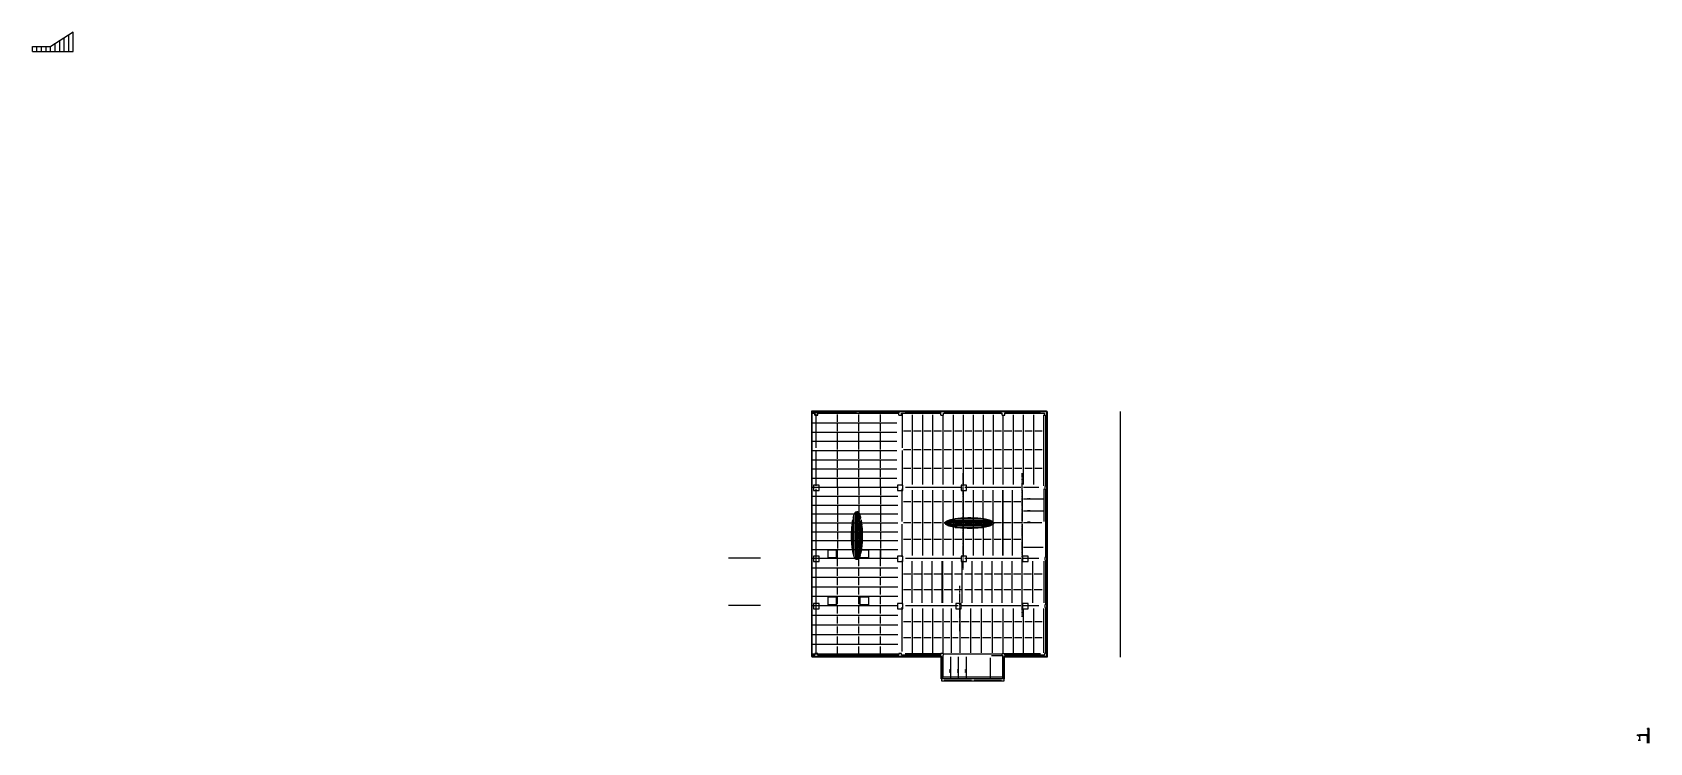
# Model space of a CAD drawing. Header units: millimetres. Extents: x -88109 to 92313, y -36737 to 42578.
import ezdxf

# ---------------------------------------------------------------- set-up
doc = ezdxf.new("R2010")
doc.units = ezdxf.units.MM
doc.linetypes.add('CENTER', pattern=[2, 1.25, -0.25, 0.25, -0.25])
for name, color, linetype in [('Arch_Section_Wall', 131, 'Continuous'), ('Center', 251, 'CENTER'), ('L1', 1, 'Continuous'), ('Layer2', 11, 'Continuous'), ('Loading', 2, 'Continuous'), ('Section_Sheathing', 150, 'Continuous'), ('Struc_Plan_Center', 134, 'CENTER'), ('Struc_Plan_Dim', 2, 'Continuous'), ('Struc_Plan_Ext', 150, 'Continuous'), ('Struc_Plan_GB_PL', 71, 'Continuous'), ('Struc_Plan_OWSJ', 71, 'Continuous'), ('Struc_Plan_StBm', 101, 'Continuous'), ('Struc_Plan_StDeck', 131, 'Continuous'), ('Struc_Section_Steel', 11, 'Continuous'), ('Struc_Steel_Joist', 21, 'Continuous'), ('Struc_Steel_Plan_Skylights', 152, 'Continuous'), ('TEXT', 4, 'Continuous')]:
    doc.layers.add(name, color=color, linetype=linetype)

msp = doc.modelspace()

# ---------------------------------------------------------------- hatches: boundary and pattern name
at = {"layer": 'Arch_Section_Wall'}
h = msp.add_hatch(dxfattribs=at)
h.set_pattern_fill('INSUL', color=256, scale=254, style=0)
h.set_pattern_definition([(0, (24498.56, -90664.7), (0, 95.25), []), (0, (24498.56, -90632.95), (0, 95.25), [31.75, -31.75]), (0, (24498.56, -90601.2), (0, 95.25), [31.75, -31.75])])
h.paths.add_polyline_path([(92239, -35233), (92175, -35233), (92175, -36727), (92239, -36727)])
at = {"layer": 'Struc_Section_Steel', "ltscale": 2}
h = msp.add_hatch(dxfattribs=at)
h.set_pattern_fill('STEEL', color=256, scale=127, style=0)
h.set_pattern_definition([(135, (94750.19, -35533.872), (11.22532, 11.22532), []), (135, (94750.19, -35525.934), (11.22532, 11.22532), [])])
h.paths.add_polyline_path([(92013, -35955), (92013, -35947), (92159, -35947), (92159, -35955), (92096, -35955, 0.4142136), (92090, -35961), (92090, -36183, 0.4142136), (92096, -36190), (92159, -36190), (92159, -36197), (92013, -36197), (92013, -36190), (92077, -36190, 0.4142136), (92083, -36183), (92083, -35961, 0.4142136), (92077, -35955)])
at = {"layer": 'TEXT'}
h = msp.add_hatch(dxfattribs=at)
h.set_pattern_fill('STEEL', color=256, scale=203.2, style=0)
h.set_pattern_definition([(45, (-59494.41, -58866.35), (-17.9605122, 17.9605122), []), (45, (-59494.41, -58853.65), (-17.9605122, 17.9605122), [])])
h.paths.add_polyline_path([(91235, -35950, -0.4142136), (91232, -35953), (91178, -35953), (91178, -36007, -0.4142136), (91175, -36010), (91169, -36010, -0.4142136), (91166, -36007), (91166, -35953), (91112, -35953, -0.4142136), (91108, -35950), (91108, -35947), (91235, -35947)])
h.paths.add_polyline_path([(91235, -36447), (91108, -36447), (91108, -36443, -0.4142136), (91112, -36440), (91166, -36440), (91166, -36386, -0.4142136), (91169, -36383), (91175, -36383, -0.4142136), (91178, -36386), (91178, -36440), (91232, -36440, -0.4142136), (91235, -36443)])

# ---------------------------------------------------------------- linework, layer by layer
at = {"layer": 'Arch_Section_Wall'}
for p, q in [((92093, -35846), (91176, -35871)), ((92086, -35233), (92050, -35269)), ((92074, -35947), (92074, -35890)), ((92074, -35947), (92163, -35909)), ((92163, -35947), (92074, -35909)), ((92277, -35144), (92086, -35159)), ((92086, -35233), (92086, -35159)), ((92093, -35171), (92093, -35846)), ((92239, -35159), (92099, -35170)), ((92099, -35195), (92239, -35159)), ((92239, -35195), (92099, -35170)), ((92099, -35233), (92239, -35195)), ((92239, -35233), (92099, -35195)), ((92099, -35233), (92099, -35909)), ((92112, -35233), (92112, -35909)), ((92112, -35272), (92163, -35233)), ((92163, -35272), (92112, -35233)), ((92112, -35870), (92163, -35909)), ((92163, -35870), (92112, -35909)), ((92163, -35909), (92163, -35233)), ((92163, -35947), (92163, -35233)), ((92163, -36727), (92163, -35947)), ((92175, -36727), (92175, -35233)), ((92239, -36727), (92239, -35159)), ((92264, -36727), (92264, -35159)), ((92277, -35296), (92277, -35144)), ((92277, -35296), (92313, -35332)), ((91998, -36729), (92112, -36729)), ((92023, -36236), (92163, -36197)), ((92163, -36236), (92023, -36197)), ((92024, -36197), (92023, -36197)), ((92023, -36236), (92023, -36729)), ((92112, -36729), (92122, -36720)), ((92122, -36720), (92135, -36737)), ((92135, -36737), (92146, -36727)), ((92146, -36727), (92278, -36727))]:
    msp.add_line(p, q, dxfattribs=at)
for points in [[(92074, -35947), (92163, -35947), (92163, -35909), (92074, -35909)], [(92099, -35233), (92239, -35233), (92239, -35195), (92099, -35195)], [(92023, -36236), (92163, -36236), (92163, -36197), (92023, -36197)]]:
    msp.add_lwpolyline(points, close=True, dxfattribs=at)
msp.add_lwpolyline([(92099, -35170), (92099, -35195), (92239, -35195), (92239, -35159)], dxfattribs=at)
at = {"layer": 'Center'}
for centre, major_axis in [((3879, -13613), (0, 2706)), ((16423, -12210), (2706, 0))]:
    msp.add_ellipse(centre, major_axis=major_axis, ratio=0.2209169, dxfattribs=at)
at = {"layer": 'L1'}
for p, q in [((90914, -35905), (90908, -35914)), ((90908, -35914), (90924, -35922)), ((90924, -35922), (90911, -35936)), ((90911, -35936), (90911, -35975)), ((90914, -35869), (90914, -35905))]:
    msp.add_line(p, q, dxfattribs=at)
at = {"layer": 'Layer2'}
for p, q in [((1694, -922), (1694, -91)), ((1694, -1951), (1694, -1119)), ((4100, -922), (4100, -91)), ((4100, -1951), (4100, -1119)), ((6507, -922), (6507, -91)), ((6507, -1951), (6507, -1119)), ((1694, -2980), (1694, -2148)), ((1694, -4008), (1694, -3177)), ((4100, -2980), (4100, -2148)), ((4100, -4008), (4100, -3177)), ((6507, -2980), (6507, -2148)), ((6507, -4008), (6507, -3177)), ((9898, -1938), (9066, -1938)), ((11035, -1938), (10203, -1938)), ((12171, -1938), (11339, -1938)), ((13308, -1938), (12476, -1938)), ((14444, -1938), (13613, -1938)), ((15587, -1938), (14756, -1938)), ((16699, -1938), (15899, -1938)), ((17804, -1938), (17004, -1938)), ((18909, -1938), (18108, -1938)), ((20013, -1938), (19213, -1938)), ((21150, -1938), (20318, -1938)), ((22287, -1938), (21455, -1938)), ((23423, -1938), (22592, -1938)), ((24560, -1938), (23728, -1938)), ((1694, -5037), (1694, -4205)), ((1694, -6066), (1694, -5234)), ((4100, -5037), (4100, -4205)), ((4100, -6066), (4100, -5234)), ((6507, -5037), (6507, -4205)), ((6507, -6066), (6507, -5234)), ((9898, -4034), (9066, -4034)), ((11035, -4034), (10203, -4034)), ((12171, -4034), (11339, -4034)), ((13308, -4034), (12476, -4034)), ((14444, -4034), (13613, -4034)), ((15587, -4034), (14756, -4034)), ((16699, -4034), (15899, -4034)), ((17804, -4034), (17004, -4034)), ((18909, -4034), (18108, -4034)), ((20013, -4034), (19213, -4034)), ((21150, -4034), (20318, -4034)), ((22287, -4034), (21455, -4034)), ((23423, -4034), (22592, -4034)), ((24560, -4034), (23728, -4034)), ((1694, -7094), (1694, -6263)), ((4100, -7094), (4100, -6263)), ((6507, -7094), (6507, -6263)), ((9898, -6129), (9066, -6129)), ((11035, -6129), (10203, -6129)), ((12171, -6129), (11339, -6129)), ((13308, -6129), (12476, -6129)), ((14444, -6129), (13613, -6129)), ((15587, -6129), (14756, -6129)), ((16699, -6129), (15899, -6129)), ((17804, -6129), (17004, -6129)), ((18909, -6129), (18108, -6129)), ((20013, -6129), (19213, -6129)), ((21150, -6129), (20318, -6129)), ((22287, -6129), (21455, -6129)), ((23423, -6129), (22592, -6129)), ((24560, -6129), (23728, -6129)), ((1694, -8123), (1694, -7291)), ((1694, -8326), (1694, -9114)), ((4100, -8123), (4100, -7291)), ((4100, -8326), (4100, -9114)), ((6507, -8123), (6507, -7291)), ((6507, -8326), (6507, -9114)), ((1694, -9317), (1694, -10104)), ((1694, -10308), (1694, -11095)), ((4100, -9317), (4100, -10104)), ((4100, -10308), (4100, -11095)), ((6507, -9317), (6507, -10104)), ((6507, -10308), (6507, -11095)), ((9898, -9863), (9066, -9863)), ((11035, -9863), (10203, -9863)), ((12171, -9863), (11339, -9863)), ((13308, -9863), (12476, -9863)), ((14444, -9863), (13613, -9863)), ((15587, -9863), (14756, -9863)), ((16699, -9863), (15899, -9863)), ((17804, -9863), (17004, -9863)), ((18883, -9863), (18083, -9863)), ((19975, -9863), (19175, -9863)), ((21068, -9863), (20267, -9863)), ((22160, -9863), (21360, -9863)), ((1694, -11298), (1694, -12086)), ((1694, -12289), (1694, -13076)), ((4100, -11298), (4100, -12086)), ((4100, -12289), (4100, -13076)), ((6507, -11298), (6507, -12086)), ((6507, -12289), (6507, -13076)), ((9898, -12187), (9066, -12187)), ((11035, -12187), (10203, -12187)), ((12171, -12187), (11339, -12187)), ((13308, -12187), (12476, -12187)), ((14444, -12187), (13613, -12187)), ((15587, -12187), (14756, -12187)), ((16730, -12187), (15899, -12187)), ((17835, -12187), (17004, -12187)), ((18915, -12187), (18083, -12187)), ((20007, -12187), (19175, -12187)), ((21099, -12187), (20267, -12187)), ((22191, -12187), (21360, -12187)), ((1694, -13279), (1694, -14067)), ((1694, -14270), (1694, -15057)), ((4100, -13279), (4100, -14067)), ((4100, -14270), (4100, -15057)), ((6507, -13279), (6507, -14067)), ((6507, -14270), (6507, -15057)), ((9898, -14054), (9066, -14054)), ((11035, -14054), (10203, -14054)), ((12171, -14054), (11339, -14054)), ((13308, -14054), (12476, -14054)), ((14444, -14054), (13613, -14054)), ((15587, -14054), (14756, -14054)), ((16686, -14054), (15899, -14054)), ((17791, -14054), (17004, -14054)), ((18870, -14054), (18083, -14054)), ((19963, -14054), (19175, -14054)), ((21055, -14054), (20267, -14054)), ((22147, -14054), (21360, -14054)), ((1694, -16048), (1694, -15261)), ((4100, -15261), (4100, -16048)), ((4100, -16048), (4100, -15261)), ((6507, -15261), (6507, -16048)), ((6507, -16048), (6507, -15261)), ((1694, -17039), (1694, -16251)), ((1694, -18095), (1694, -17308)), ((4100, -17039), (4100, -16251)), ((4100, -18095), (4100, -17308)), ((6507, -17039), (6507, -16251)), ((6507, -18095), (6507, -17308)), ((9898, -17911), (9066, -17911)), ((11035, -17911), (10203, -17911)), ((12171, -17911), (11339, -17911)), ((13308, -17911), (12476, -17911)), ((14444, -17911), (13613, -17911)), ((15587, -17911), (14756, -17911)), ((16686, -17911), (15899, -17911)), ((17778, -17911), (16991, -17911)), ((18896, -17911), (18108, -17911)), ((19963, -17911), (19175, -17911)), ((21055, -17911), (20267, -17911)), ((22147, -17911), (21360, -17911)), ((23354, -17911), (22452, -17911)), ((24560, -17911), (23658, -17911)), ((1694, -19152), (1694, -18364)), ((1694, -20208), (1694, -19421)), ((4100, -19152), (4100, -18364)), ((4100, -20208), (4100, -19421)), ((6507, -19152), (6507, -18364)), ((6507, -20208), (6507, -19421)), ((9898, -19672), (9066, -19672)), ((11035, -19672), (10203, -19672)), ((12171, -19672), (11339, -19672)), ((13308, -19672), (12476, -19672)), ((14444, -19672), (13613, -19672)), ((15587, -19672), (14756, -19672)), ((16686, -19672), (15899, -19672)), ((17778, -19672), (16991, -19672)), ((18896, -19672), (18108, -19672)), ((19963, -19672), (19175, -19672)), ((21055, -19672), (20267, -19672)), ((22147, -19672), (21360, -19672)), ((23354, -19672), (22452, -19672)), ((24560, -19672), (23658, -19672)), ((1694, -21265), (1694, -20478)), ((1694, -22322), (1694, -21534)), ((4100, -21265), (4100, -20478)), ((4100, -22322), (4100, -21534)), ((6507, -21265), (6507, -20478)), ((6507, -22322), (6507, -21534)), ((1694, -23434), (1694, -22647)), ((4100, -23434), (4100, -22647)), ((6507, -23434), (6507, -22647)), ((9898, -23228), (9066, -23228)), ((11035, -23228), (10203, -23228)), ((12171, -23228), (11339, -23228)), ((13308, -23228), (12476, -23228)), ((14248, -23228), (13613, -23228)), ((15187, -23228), (14552, -23228)), ((16394, -23228), (15492, -23228)), ((17600, -23228), (16699, -23228)), ((18807, -23228), (17905, -23228)), ((20013, -23228), (19112, -23228)), ((21150, -23228), (20318, -23228)), ((22287, -23228), (21455, -23228)), ((23423, -23228), (22592, -23228)), ((24560, -23228), (23728, -23228)), ((1694, -24546), (1694, -23759)), ((1694, -25659), (1694, -24871)), ((4100, -24546), (4100, -23759)), ((4100, -25659), (4100, -24871)), ((6507, -24546), (6507, -23759)), ((6507, -25659), (6507, -24871)), ((9898, -25023), (9066, -25023)), ((11035, -25023), (10203, -25023)), ((12171, -25023), (11339, -25023)), ((13308, -25023), (12476, -25023)), ((14248, -25023), (13613, -25023)), ((15187, -25023), (14552, -25023)), ((16394, -25023), (15492, -25023)), ((17600, -25023), (16699, -25023)), ((18807, -25023), (17905, -25023)), ((20013, -25023), (19112, -25023)), ((21150, -25023), (20318, -25023)), ((22287, -25023), (21455, -25023)), ((23423, -25023), (22592, -25023)), ((24560, -25023), (23728, -25023)), ((1694, -26771), (1694, -25984)), ((4100, -26771), (4100, -25984)), ((6507, -26771), (6507, -25984))]:
    msp.add_line(p, q, dxfattribs=at)
at = {"layer": 'Loading'}
for p, q in [((-83537, 42578), (-86061, 40977)), ((-85061, 40451), (-85061, 41611)), ((-84553, 40451), (-84553, 41934)), ((-84045, 40451), (-84045, 42256)), ((-83537, 40451), (-83537, 42578)), ((-88109, 40977), (-86061, 40977)), ((-88109, 40451), (-88109, 40977)), ((-88109, 40451), (-83537, 40451)), ((-87601, 40451), (-87601, 40977)), ((-87093, 40451), (-87093, 40977)), ((-86585, 40451), (-86585, 40977)), ((-86077, 40451), (-86077, 40977)), ((-85569, 40451), (-85569, 41289))]:
    msp.add_line(p, q, dxfattribs=at)
at = {"layer": 'Section_Sheathing', "ltscale": 2}
for p, q in [((92163, -35947), (90911, -35947)), ((92074, -35890), (90914, -35890)), ((92074, -35928), (90919, -35928)), ((92163, -35272), (92112, -35272)), ((92163, -35870), (92112, -35870))]:
    msp.add_line(p, q, dxfattribs=at)
at = {"layer": 'Struc_Plan_Center', "ltscale": 25}
for p, q in [((15746, -17389), (15746, -6637)), ((22299, -22692), (22299, -6637)), ((15340, -24298), (15340, -19231))]:
    msp.add_line(p, q, dxfattribs=at)
at = {"layer": 'Struc_Plan_Dim', "ltscale": 2.4}
msp.add_line((92137, -35870), (92137, -35272), dxfattribs=at)
at = {"layer": 'Struc_Plan_Ext'}
for p, q in [((-1170, 310), (25043, 310)), ((-1170, -27122), (-1170, 310)), ((25043, 310), (25043, -27122)), ((33264, -27184), (33264, 248)), ((13359, -27122), (-1170, -27122)), ((13359, -29866), (13359, -27122)), ((25043, -27122), (20267, -27122)), ((20267, -27122), (20267, -29866)), ((20267, -29866), (13359, -29866))]:
    msp.add_line(p, q, dxfattribs=at)
at = {"layer": 'Struc_Plan_GB_PL'}
for p, q in [((-1105, 248), (25108, 248)), ((-1105, -27184), (-1105, 248)), ((-1105, 45), (-800, 45)), ((-800, -159), (-800, 45)), ((-495, -159), (-495, 45)), ((-495, 45), (8541, 45)), ((8541, -159), (8541, 45)), ((8846, -159), (8846, 45)), ((8846, 45), (13221, 45)), ((13221, -159), (13221, 45)), ((13525, -159), (13525, 45)), ((13525, 45), (20079, 45)), ((20079, -159), (20079, 45)), ((20383, -159), (20383, 45)), ((20383, 45), (24803, 45)), ((24803, 45), (24803, -159)), ((25108, 248), (25108, -27184)), ((-800, -159), (-495, -159)), ((8541, -159), (8846, -159)), ((13221, -159), (13525, -159)), ((20079, -159), (20383, -159)), ((24803, -159), (24905, -159)), ((24905, -159), (24905, -8134)), ((24905, -8134), (24854, -8134)), ((24854, -8134), (24854, -8439)), ((24905, -8439), (24854, -8439)), ((24905, -8439), (24905, -16059)), ((24905, -16059), (24854, -16059)), ((24854, -16059), (24854, -16364)), ((24905, -16364), (24854, -16364)), ((24905, -16364), (24905, -21342)), ((24905, -21342), (24854, -21342)), ((24854, -21342), (24854, -21647)), ((24905, -21647), (24854, -21647)), ((24905, -21647), (24905, -26778)), ((-800, -26981), (-1105, -26981)), ((-800, -26981), (-800, -26778)), ((-495, -26778), (-800, -26778)), ((-495, -26981), (-495, -26778)), ((8541, -26981), (-495, -26981)), ((8541, -26981), (8541, -26778)), ((8846, -26778), (8541, -26778)), ((8846, -26981), (8846, -26778)), ((13221, -26981), (8846, -26981)), ((13221, -26981), (13221, -26778)), ((13525, -26778), (13221, -26778)), ((13525, -26981), (13494, -26981)), ((13494, -29419), (13494, -26981)), ((13525, -26981), (13525, -26778)), ((20079, -26981), (20079, -26778)), ((20079, -26778), (20383, -26778)), ((20079, -26981), (20110, -26981)), ((20110, -26981), (20110, -29419)), ((20383, -26981), (20383, -26778)), ((24803, -26981), (20383, -26981)), ((24803, -26778), (24803, -26981)), ((24905, -26778), (24803, -26778)), ((13291, -27184), (-1105, -27184)), ((13291, -29623), (13291, -27184)), ((25108, -27184), (20314, -27184)), ((20314, -27184), (20314, -29623)), ((20314, -29623), (13291, -29623)), ((20110, -29419), (13494, -29419))]:
    msp.add_line(p, q, dxfattribs=at)
for points in [[(-953, -8591), (-343, -8591), (-343, -7982), (-953, -7982)], [(8388, -8591), (8998, -8591), (8998, -7982), (8388, -7982)], [(15507, -8591), (16116, -8591), (16116, -7982), (15507, -7982)], [(-953, -16516), (-343, -16516), (-343, -15907), (-953, -15907)], [(8388, -16516), (8998, -16516), (8998, -15907), (8388, -15907)], [(15507, -16516), (16116, -16516), (16116, -15907), (15507, -15907)], [(22365, -16516), (22974, -16516), (22974, -15907), (22365, -15907)], [(-953, -21799), (-343, -21799), (-343, -21190), (-953, -21190)], [(8388, -21799), (8998, -21799), (8998, -21190), (8388, -21190)], [(14897, -21799), (15507, -21799), (15507, -21190), (14897, -21190)], [(22365, -21799), (22974, -21799), (22974, -21190), (22365, -21190)]]:
    msp.add_lwpolyline(points, close=True, dxfattribs=at)
at = {"layer": 'Struc_Plan_OWSJ'}
for p, q in [((-1170, -1024), (8329, -1024)), ((10050, -123), (10050, -7920)), ((11187, -123), (11187, -7920)), ((12324, -123), (12324, -7920)), ((13460, -123), (13460, -7920)), ((13460, -123), (13460, -7920)), ((14603, -123), (14603, -7920)), ((15746, -123), (15746, -7920)), ((16851, -123), (16851, -7920)), ((17956, -123), (17956, -7920)), ((19061, -123), (19061, -7920)), ((20166, -123), (20166, -7920)), ((20166, -123), (20166, -7920)), ((21302, -123), (21302, -7920)), ((22439, -123), (22439, -7920)), ((23576, -123), (23576, -7920)), ((-1170, -2053), (8329, -2053)), ((-1170, -3081), (8329, -3081)), ((-1170, -4110), (8329, -4110)), ((-1170, -5139), (8329, -5139)), ((-1170, -6167), (8329, -6167)), ((-1170, -7196), (8329, -7196)), ((-1170, -8225), (8329, -8225)), ((-1170, -8225), (8329, -8225)), ((10050, -8530), (10050, -15845)), ((11187, -8530), (11187, -15845)), ((12324, -8530), (12324, -15845)), ((13460, -8530), (13460, -15845)), ((13460, -8530), (13460, -15845)), ((14603, -8530), (14603, -11768)), ((15746, -8530), (15746, -11653)), ((16851, -8530), (16851, -11613)), ((17931, -8530), (17931, -11686)), ((19023, -8530), (19023, -15845)), ((20115, -8530), (20115, -15845)), ((20166, -8530), (20166, -15845)), ((21207, -8530), (21207, -15845)), ((-1170, -9215), (8431, -9215)), ((-1170, -10206), (8431, -10206)), ((24668, -9557), (22452, -9557)), ((22936, -9428), (22936, -9530)), ((23139, -9530), (22936, -9530)), ((22936, -10760), (22936, -10862)), ((23139, -9428), (23139, -9530)), ((23139, -10760), (23139, -10862)), ((-1170, -11197), (3563, -11197)), ((-1170, -12187), (3354, -12187)), ((4194, -11197), (8431, -11197)), ((4403, -12187), (8431, -12187)), ((24668, -10888), (22452, -10888)), ((24509, -12187), (22452, -12187)), ((22931, -12026), (22931, -12128)), ((23135, -12128), (22931, -12128)), ((23139, -10862), (22936, -10862)), ((23135, -12026), (23135, -12128)), ((-1170, -13178), (3285, -13178)), ((-1170, -14168), (3301, -14168)), ((4456, -14168), (8431, -14168)), ((4473, -13178), (8431, -13178)), ((14603, -12652), (14603, -15845)), ((15746, -12774), (15746, -15845)), ((16838, -12807), (16838, -15845)), ((17956, -12734), (17956, -15845)), ((-1170, -15159), (3414, -15159)), ((-1170, -16150), (8329, -16150)), ((-1170, -16150), (8431, -16150)), ((4343, -15159), (8431, -15159)), ((-1170, -17206), (8431, -17206)), ((10029, -21128), (10029, -16454)), ((11145, -21128), (11145, -16454)), ((12260, -21128), (12260, -16454)), ((13376, -21128), (13376, -16454)), ((13460, -21128), (13460, -16454)), ((14491, -21128), (14491, -16454)), ((15607, -21128), (15607, -16454)), ((16722, -21128), (16722, -16454)), ((17837, -21128), (17837, -16454)), ((18953, -21128), (18953, -16454)), ((20068, -21128), (20068, -16454)), ((21184, -21128), (21184, -16454)), ((22299, -21128), (22299, -16454)), ((23506, -21128), (23506, -16454)), ((-1170, -18263), (8431, -18263)), ((-1170, -19319), (8431, -19319)), ((-1170, -20376), (8431, -20376)), ((-1170, -21433), (8329, -21433)), ((-1170, -21433), (8431, -21433)), ((-1170, -22510), (8431, -22510)), ((10050, -21738), (10050, -26690)), ((11187, -21738), (11187, -26690)), ((12324, -21738), (12324, -26690)), ((13460, -21738), (13460, -26690)), ((13460, -21738), (13460, -26690)), ((14400, -21738), (14400, -26690)), ((15340, -21738), (15340, -26690)), ((16546, -21738), (16546, -26690)), ((17753, -21738), (17753, -26690)), ((18959, -21738), (18959, -26690)), ((20166, -21738), (20166, -26690)), ((21302, -21738), (21302, -26690)), ((22439, -21738), (22439, -26690)), ((23576, -21738), (23576, -26690)), ((-1170, -23587), (8431, -23587)), ((-1170, -24664), (8431, -24664)), ((-1170, -25741), (8431, -25741)), ((14173, -28612), (14275, -28612)), ((14173, -28816), (14275, -28816)), ((14275, -28612), (14275, -28816)), ((14340, -29612), (14340, -27147)), ((15053, -28612), (15154, -28612)), ((15053, -28816), (15154, -28816)), ((15154, -28612), (15154, -28816)), ((15219, -29612), (15219, -27147)), ((15932, -28612), (16034, -28612)), ((15932, -28816), (16034, -28816)), ((16034, -28612), (16034, -28816)), ((16099, -29612), (16099, -27147))]:
    msp.add_line(p, q, dxfattribs=at)
at = {"layer": 'Struc_Plan_OWSJ', "ltscale": 30}
for p, q in [((3354, -12187), (4403, -12187)), ((3563, -11197), (4194, -11197)), ((14603, -11768), (14603, -12652)), ((15746, -11653), (15746, -12774)), ((16851, -11613), (16851, -12807)), ((17956, -11686), (17956, -12734)), ((3285, -13178), (4473, -13178)), ((3301, -14168), (4456, -14168)), ((3414, -15159), (4343, -15159))]:
    msp.add_line(p, q, dxfattribs=at)
at = {"layer": 'Struc_Plan_StBm'}
for p, q in [((-1170, 157), (3834, 157)), ((-713, 5), (-713, -3805)), ((4138, 157), (8634, 157)), ((8914, 1), (8914, -3805)), ((13330, 157), (9269, 157)), ((13613, 157), (20010, 157)), ((24357, 157), (20322, 157)), ((24712, -8069), (24712, -123)), ((-713, -4110), (-713, -8072)), ((8914, -4110), (8914, -8069)), ((-713, -8377), (-713, -26665)), ((8914, -12035), (8914, -8381)), ((9298, -8225), (15594, -8225)), ((15899, -8225), (22147, -8225)), ((22299, -8530), (22299, -12035)), ((22452, -8225), (24154, -8225)), ((24712, -8381), (24712, -12035)), ((8914, -15993), (8914, -12340)), ((22299, -12340), (22299, -15845)), ((9298, -16150), (15594, -16150)), ((15899, -16150), (22147, -16150)), ((24668, -14930), (22452, -14930)), ((22452, -16150), (24154, -16150)), ((24954, -15083), (24954, -15997)), ((8914, -16306), (8914, -21277)), ((24712, -16454), (24712, -21128)), ((8914, -26560), (8914, -21589)), ((9298, -21433), (15187, -21433)), ((15492, -21433), (22147, -21433)), ((22452, -21433), (24154, -21433)), ((24712, -26690), (24712, -21738)), ((-1170, -26818), (8634, -26818)), ((13308, -26818), (9269, -26818)), ((13613, -26818), (20010, -26818)), ((18896, -26995), (20090, -26995)), ((24357, -26818), (20322, -26818)), ((13460, -29564), (13460, -27147)), ((18743, -27275), (18743, -29612)), ((20166, -29564), (20166, -27147)), ((13616, -29764), (16661, -29764)), ((16965, -29764), (20010, -29764))]:
    msp.add_line(p, q, dxfattribs=at)
at = {"layer": 'Struc_Plan_StDeck'}
for p, q in [((3384, -15132), (3384, -12094)), ((3549, -15870), (3549, -11355)), ((3587, -15975), (3587, -11251)), ((3752, -16257), (3752, -10968)), ((3791, -16289), (3791, -10937)), ((3956, -16296), (3956, -10930)), ((3994, -16268), (3994, -10958)), ((4159, -16003), (4159, -11223)), ((4197, -15903), (4197, -11323)), ((4362, -15205), (4362, -12021)), ((13740, -12287), (19106, -12287)), ((13747, -12122), (19099, -12122)), ((13768, -12325), (19078, -12325)), ((13779, -12084), (19068, -12084)), ((14033, -12490), (18813, -12490)), ((14061, -11919), (18786, -11919)), ((14133, -12528), (18714, -12528)), ((14166, -11881), (18681, -11881)), ((14904, -11715), (17943, -11715)), ((14832, -12693), (18015, -12693))]:
    msp.add_line(p, q, dxfattribs=at)
at = {"layer": 'Struc_Section_Steel', "ltscale": 2}
for p, q in [((92013, -35955), (92013, -35947)), ((92159, -35947), (92094, -35947)), ((92159, -35955), (92159, -35947))]:
    msp.add_line(p, q, dxfattribs=at)
at = {"layer": 'Struc_Section_Steel'}
for p, q in [((92013, -35947), (92013, -35955)), ((92013, -35947), (92078, -35947)), ((92077, -35955), (92013, -35955)), ((92016, -35947), (92156, -35947)), ((92083, -36183), (92083, -35961)), ((92090, -36183), (92090, -35961)), ((92159, -35955), (92096, -35955)), ((92013, -36190), (92077, -36190)), ((92013, -36190), (92013, -36197)), ((92013, -36197), (92159, -36197)), ((92096, -36190), (92159, -36190)), ((92159, -36197), (92159, -36190))]:
    msp.add_line(p, q, dxfattribs=at)
for centre, start, end in [((92077, -35961), 0, 90), ((92096, -35961), 90, 180), ((92077, -36183), 270, 0), ((92096, -36183), 180, 270)]:
    msp.add_arc(centre, 6.35, start, end, dxfattribs=at)
at = {"layer": 'Struc_Steel_Joist'}
for p, q in [((91108, -35947), (91235, -35947)), ((91108, -35947), (91108, -35950)), ((91112, -35953), (91166, -35953)), ((91166, -35953), (91166, -36007)), ((91167, -36010), (91167, -36383)), ((91169, -36010), (91175, -36010)), ((91177, -36010), (91177, -36383)), ((91178, -35953), (91232, -35953)), ((91178, -35953), (91178, -36007)), ((91235, -35947), (91235, -35950)), ((91108, -36447), (91108, -36443)), ((91108, -36447), (91235, -36447)), ((91112, -36440), (91166, -36440)), ((91166, -36440), (91166, -36386)), ((91169, -36383), (91175, -36383)), ((91178, -36440), (91178, -36386)), ((91178, -36440), (91232, -36440)), ((91235, -36447), (91235, -36443))]:
    msp.add_line(p, q, dxfattribs=at)
for centre, start, end in [((91112, -35950), 180, 270), ((91169, -36007), 180, 270), ((91175, -36007), 270, 0), ((91232, -35950), 270, 0), ((91112, -36443), 90, 180), ((91169, -36386), 90, 180), ((91175, -36386), 0, 90), ((91232, -36443), 0, 90)]:
    msp.add_arc(centre, 3.17, start, end, dxfattribs=at)
at = {"layer": 'Struc_Steel_Plan_Skylights'}
for p, q in [((-6865, -16150), (-10436, -16150)), ((-6865, -21433), (-10436, -21433)), ((92239, -35159), (92264, -35159))]:
    msp.add_line(p, q, dxfattribs=at)
for points in [[(659, -16111), (659, -15197), (1573, -15197), (1573, -16111)], [(4248, -16111), (4248, -15197), (5163, -15197), (5163, -16111)], [(659, -21362), (659, -20447), (1573, -20447), (1573, -21362)], [(4248, -21362), (4248, -20447), (5163, -20447), (5163, -21362)]]:
    msp.add_lwpolyline(points, close=True, dxfattribs=at)

doc.saveas('drawing.dxf')
